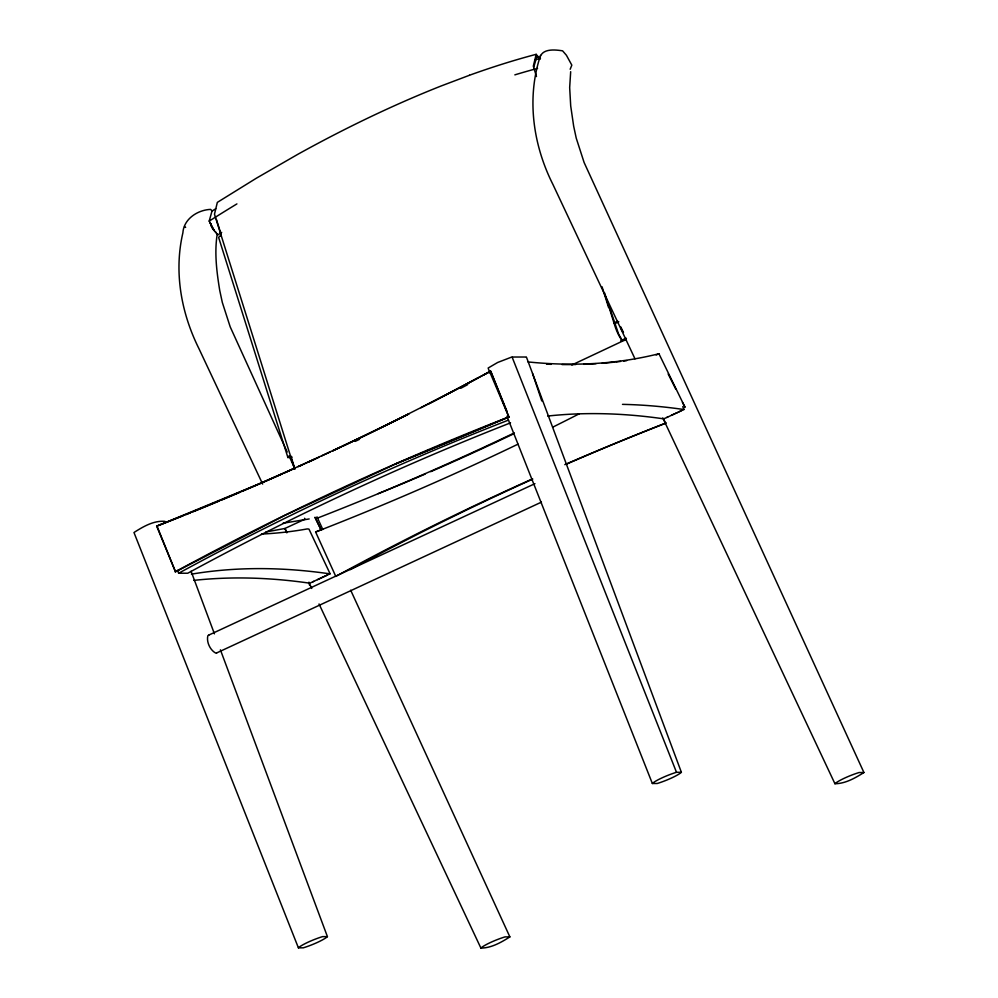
<?xml version="1.0" encoding="UTF-8"?>
<svg xmlns="http://www.w3.org/2000/svg" width="998" height="998" viewBox="0 0 998 998"><rect width="100%" height="100%" fill="white"/><g stroke="black" fill="none" stroke-linecap="round" stroke-linejoin="round"><path stroke-width="1.5" d="M570.681 71.681L569.671 87.575L570.706 105.963L573.663 126.172L576.233 138.123L584.117 162.524L863.931 772.527C855.261 778.003 845.381 783.68 834.939 783.729L662.797 417.913M540.367 56.25C543.71 48.353 555.612 49.763 562.585 50.836L566.415 55.264L571.829 65.144L570.17 69.274M217.252 233.931C214.258 252.719 216.703 271.855 219.747 290.493L222.317 302.444L230.189 326.833L287.212 452.007M469.459 75.249A522.989 183.195 -33 0 1 536.188 54.316L533.319 66.155L536.487 76.559M212.063 210.977L210.615 209.393C197.716 209.942 183.744 218.861 182.883 232.846C173.752 272.055 181.212 313.035 198.964 348.676L262.649 484.08M533.83 66.966L536.924 56.075L539.157 58.545M540.542 55.377C526.333 97.929 532.957 144.81 552.892 184.381L634.99 358.831M610.003 306.86L608.605 307.571L602.056 286.775M134.243 532.321C143.35 526.545 153.817 520.382 164.969 521.355M350.685 590.217L509.878 936.897C501.221 942.374 491.34 948.05 480.899 948.088L319.036 603.965M666.826 417.463L681.21 410.789M312.848 581.784L327.232 575.11M506.947 411.276L490.679 371.169L465.866 384.48A3307.235 3063.623 87.2 0 1 440.941 397.553M483.681 374.886L490.679 371.169L464.482 384.979A3331.573 3086.165 87.2 0 1 157.385 525.771L156.649 526.108L175.498 571.829L284.792 515.417L396.069 463.746L509.217 416.877L396.069 463.746M157.746 525.746L156.649 526.108M656.173 355.026L658.942 353.741L685.052 407.359L682.457 402.369M313.759 581.36L309.991 583.119L308.22 582.969A2784.395 981.882 65.1 0 0 193.762 580.387M317.539 579.613L330.101 573.775L308.956 529.077L307.197 528.928A2478.995 874.186 65.1 0 1 261.464 534.067M667.712 417.027L663.944 418.773L662.173 418.624A2784.408 981.882 65.1 0 0 547.715 416.054M671.492 415.28L673.999 414.108M675.222 413.571L677.617 412.461M679.027 411.775L684.054 409.442L682.732 406.635M208.732 635.115L534.953 483.656M216.653 652.942L541.465 502.119M613.758 323.065L617.75 321.219M614.78 323.626L618.81 321.805M620.781 340.767L626.145 338.322M159.169 525.16L261.688 482.832A3331.86 3086.44 87.2 0 0 292.514 469.197M626.42 338.497L622.141 340.243L618.685 334.318L609.516 307.396M571.804 364.994A574.636 8.396 -24.6 0 0 622.315 341.216L626.108 339.682M532.134 479.052A3228.368 3020.035 69.2 0 0 335.777 576.395L315.63 531.996L323.377 528.84M208.744 635.239L207.896 635.576C206.212 641.889 210.129 650.172 215.855 653.179L216.703 652.842M469.447 75.274L441.228 85.94A518.461 181.586 -33 0 0 297.94 154.241L256.486 178.131L217.339 202.382L214.483 214.196L294.46 468.611M292.152 457.134L287.911 457.533L218.687 237.599L219.535 236.189L221.294 235.69M282.995 523.239L309.18 518.948M265.917 531.984L284.941 528.466L304.939 519.185L304.577 518.286M526.058 357.022L511.812 357.022L497.665 362.474L488.159 368.025L489.781 372.865M177.544 570.432L178.654 573.226L187.749 573.226A3226.546 2979.579 -90 0 1 510.539 422.84M191.391 574.025L192.215 574.025A2784.395 981.882 65.1 0 1 328.33 573.625L330.101 573.775M506.947 416.241L652.355 783.492A18.95 2.869 -21.6 0 1 676.494 772.29L681.385 772.29L526.52 357.321M863.931 772.527L859.066 772.527A18.974 2.869 -21.6 0 0 834.939 783.729M652.355 783.492L657.245 783.492A18.95 2.869 -21.6 0 0 681.385 772.29M220.408 649.835L327.419 936.623L322.541 936.623A18.95 2.869 -21.6 0 0 298.402 947.826L134.106 532.857M298.402 947.826L303.292 947.826A18.95 2.869 -21.6 0 0 327.419 936.623M509.878 936.897L505.025 936.885A18.974 2.882 -21.6 0 0 480.886 948.088M684.054 409.442L682.283 409.292A2784.408 981.882 65.1 0 0 622.49 404.365M290.655 455.687L288.759 456.136L287.911 457.533M210.566 223.589L212.387 228.355L217.19 234.206M210.865 224.987L214.221 230.638L213.335 229.54M209.992 222.791L209.78 222.329M184.568 226.384L185.64 227.432M536.176 54.341L540.242 59.069M623.476 332.459L622.39 330.999A5.002 1.759 65.1 0 1 620.993 327.93M213.809 229.765L209.193 221.082L211.988 211.102A513.483 152.756 -31.6 0 1 215.718 208.757M623.251 332.197L620.706 326.808M622.353 341.204L619.696 336.937A21.632 7.622 65.1 0 1 615.067 326.421L604.551 292.838M668.173 374.013L675.696 388.983M286.987 532.558L284.941 528.466L286.775 532.72M314.906 517.376L321.019 529.801M315.193 517.401L321.156 529.95M309.081 582.807L311.738 588.446M289.807 457.645L294.984 468.923M316.99 516.839L322.816 529.526M663.707 419.098L664.967 421.88M489.581 371.518L508.855 416.902A3310.104 3066.28 87.2 0 0 175.149 571.842M174.937 570.419L157.01 526.083A3307.235 3063.623 87.2 0 0 183.096 515.779M512.199 357.321L676.494 772.29M491.041 372.067L508.855 416.902M191.092 571.28L214.433 633.842M211.152 225.885L210.528 223.315L210.728 224.45M532.558 373.489L541.777 400.947M216.391 219.423L221.032 234.168M291.154 456.972L294.884 468.798M215.443 231.586L215.705 232.484M308.968 582.158L309.467 585.077M178.654 573.226A3226.546 2979.579 -90 0 1 508.481 420.096M350.186 569.621A3228.405 3020.073 69.2 0 1 532.807 479.065M566.839 463.97A3228.405 3020.073 69.2 0 1 666.277 422.853M564.781 464.656A3228.368 3020.035 69.2 0 1 665.591 423.264M579.177 413.833A3239.77 3030.701 69.2 0 1 552.855 427.107M518.012 444.16A3239.77 3030.701 69.2 0 1 315.63 531.996M209.206 221.107A514.032 166.778 -32.3 0 1 236.913 203.904M514.843 74.862A514.032 166.778 -32.3 0 1 537.573 68.375M534.891 59.905A513.483 152.756 -31.6 0 1 540.467 58.296M217.826 234.942A523.676 202.282 -34 0 1 221.693 232.372M514.332 432.92A3274.725 3063.498 68.9 0 1 316.241 518.573M439.619 398.239A3307.235 3063.623 87.2 0 1 428.965 403.728M343.611 445.757A3307.235 3063.623 87.2 0 0 408.931 413.908A3331.86 3086.44 87.2 0 1 332.808 450.734M340.917 447.029A3307.235 3063.623 87.2 0 1 332.796 450.846M318.936 457.271A3307.235 3063.623 87.2 0 1 309.018 461.825M301.932 465.056A3307.235 3063.623 87.2 0 1 299.088 466.34M294.822 468.262A3307.235 3063.623 87.2 0 1 284.991 472.665M282.234 473.888A3307.235 3063.623 87.2 0 1 242.015 491.403M240.58 492.014A3307.235 3063.623 87.2 0 1 221.955 499.873M219.086 501.071A3307.235 3063.623 87.2 0 1 193.2 511.712M190.319 512.872A3307.235 3063.623 87.2 0 1 185.99 514.619M626.732 360.64A2943.888 1038.107 65.1 0 1 623.65 361.051M620.544 361.438A2943.888 1038.107 65.1 0 1 615.878 361.975M614.319 362.137A2943.888 1038.107 65.1 0 1 602.168 363.26M596.056 363.684A2943.888 1038.107 65.1 0 1 583.693 364.295M575.908 364.507A2943.888 1038.107 65.1 0 1 561.961 364.557M551.208 364.32A2943.888 1038.107 65.1 0 1 546.567 364.145M658.942 353.741A2516.37 887.359 65.1 0 1 528.017 361.925M425.086 474.1A2702.023 2528.358 66.5 0 1 378.23 493.661M513.296 433.98A2702.023 2528.358 66.5 0 1 430.737 471.655M467.713 384.604A3272.866 3031.787 87.2 0 1 460.839 388.259M359.417 439.37A3272.866 3031.787 87.2 0 1 355.213 441.378M477.406 378.254A3331.86 3086.44 87.2 0 1 436.937 399.537M435.615 400.235A3331.86 3086.44 87.2 0 1 420.931 407.745M330.076 452.007A3331.86 3086.44 87.2 0 1 321.805 455.849M314.844 459.055A3331.86 3086.44 87.2 0 1 298.103 466.677"/></g></svg>
